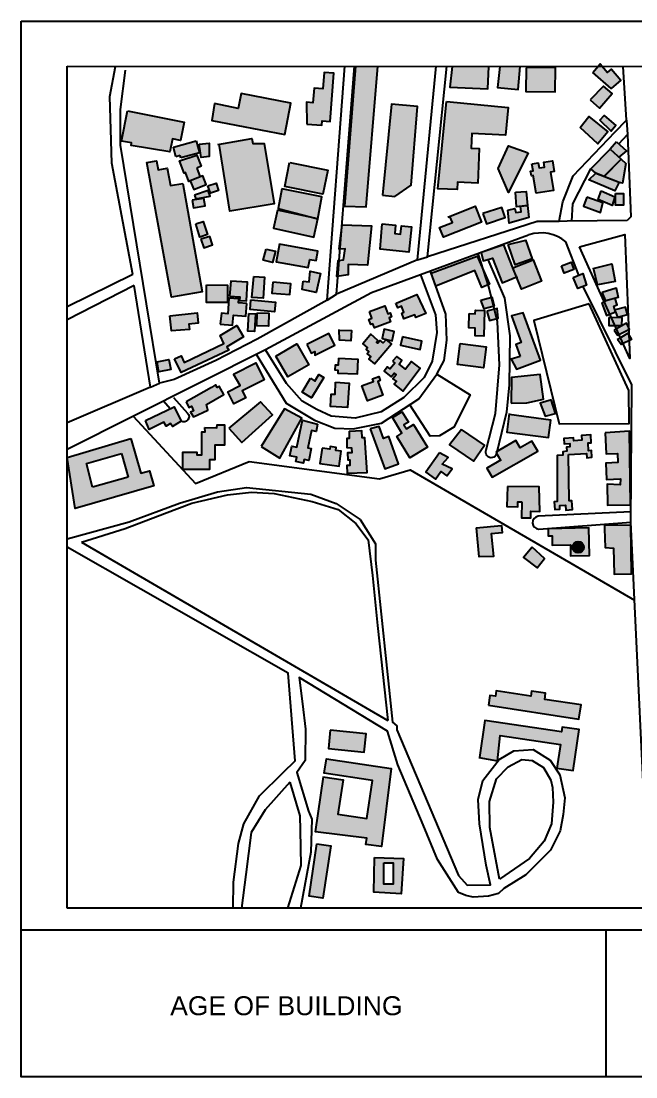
# Model space of a CAD drawing. Header units: millimetres. Extents: x -75360 to 914439, y -5036 to 71141.
# Drawn here: x 349918 to 369395, y -4329 to 29103 of the extents above; entities that cross this region are included whole.
import ezdxf

# ---------------------------------------------------------------- set-up
doc = ezdxf.new("R2010")
doc.units = ezdxf.units.MM
doc.styles.get("Standard").update_dxf_attribs({"font": 'arial.ttf'})

msp = doc.modelspace()

# ---------------------------------------------------------------- hatches: boundary and pattern name
at = {"true_color": 0x939598}
h = msp.add_hatch(color=252, dxfattribs=at)
h.dxf.hatch_style = 1
h.paths.add_polyline_path([(359631, 24385), (358425, 24629), (358271, 23871), (359477, 23626)])
h.paths.add_polyline_path([(359444, 23539), (358176, 23795), (358059, 23166), (359323, 22843)])
h.paths.add_polyline_path([(359323, 22843), (358042, 23114), (357916, 22546), (359194, 22262)])
h.paths.add_polyline_path([(358463, 26509), (356889, 26813), (356796, 26332), (356044, 26489), (355959, 25956), (358270, 25509)])
h.paths.add_polyline_path([(355084, 25901), (353284, 26257), (353096, 25305), (353417, 25253), (353402, 25161), (354633, 24961), (354715, 25377), (354970, 25326)])
h.paths.add_polyline_path([(357622, 25231), (357255, 25225), (357225, 25390), (356189, 25203), (356535, 23090), (357935, 23319)])
h.paths.add_polyline_path([(355468, 25312), (354746, 25111), (354816, 24808), (354958, 24848), (354980, 24769), (355574, 24935)])
h.paths.add_polyline_path([(355487, 24859), (354937, 24675), (355079, 24293), (355123, 24307), (355228, 24029), (355278, 24048), (355589, 24165), (355483, 24444), (355620, 24509)])
h.paths.add_polyline_path([(355871, 25235), (355562, 25209), (355622, 24779), (355871, 24815)])
h.paths.add_polyline_path([(355677, 24199), (355278, 24048), (355389, 23770), (355785, 23927)])
h.paths.add_polyline_path([(356095, 23975), (355831, 23889), (355914, 23654), (356172, 23738)])
h.paths.add_polyline_path([(355845, 23741), (355406, 23589), (355456, 23475), (355906, 23564)])
h.paths.add_polyline_path([(355705, 23490), (355341, 23428), (355381, 23194), (355744, 23256)])
h.paths.add_polyline_path([(355683, 22760), (355450, 22685), (355585, 22266), (355819, 22342)])
h.paths.add_polyline_path([(355894, 22284), (355614, 22201), (355711, 21924), (355986, 22021)])
h.paths.add_polyline_path([(359825, 27453), (359518, 27475), (359480, 26957), (359197, 26978), (359163, 26518), (358958, 26533), (358965, 25838), (359442, 25803), (359452, 25942), (359712, 25923)])
h.paths.add_polyline_path([(359316, 21822), (358101, 22044), (357998, 21485), (359017, 21298), (359065, 21559), (359261, 21523)])
h.paths.add_polyline_path([(357979, 21818), (357685, 21880), (357585, 21533), (357885, 21456)])
h.paths.add_polyline_path([(358461, 20780), (357889, 20841), (357862, 20485), (358436, 20442)])
h.paths.add_polyline_path([(359403, 21107), (359078, 21180), (359039, 20843), (358853, 20865), (358822, 20605), (359268, 20505)])
h.paths.add_polyline_path([(357625, 20996), (357292, 21015), (357230, 20352), (357588, 20332)])
h.paths.add_polyline_path([(357092, 20836), (356558, 20869), (356524, 20395), (356847, 20376), (356840, 20261), (357056, 20247)])
h.paths.add_polyline_path([(357067, 20163), (356807, 20180), (356816, 20308), (356502, 20329), (356469, 19836), (356269, 19850), (356222, 19505), (356617, 19474), (356642, 19789), (357040, 19758)])
h.paths.add_polyline_path([(357974, 20208), (357197, 20282), (357178, 19971), (357945, 19898)])
h.paths.add_polyline_path([(357346, 19829), (357128, 19841), (357101, 19288), (357316, 19276)])
h.paths.add_polyline_path([(357768, 19859), (357401, 19867), (357391, 19449), (357759, 19441)])
h.paths.add_polyline_path([(356455, 20745), (355793, 20748), (355791, 20194), (356452, 20191)])
h.paths.add_polyline_path([(355498, 19866), (354628, 19774), (354678, 19294), (355248, 19339), (355230, 19505), (355532, 19537)])
h.paths.add_polyline_path([(356500, 18678), (356437, 18792), (356966, 19108), (356753, 19465), (356221, 19147), (356342, 18899), (355085, 18288), (354994, 18503), (354779, 18413), (354986, 17981)])
h.paths.add_polyline_path([(354599, 18390), (354228, 18314), (354284, 17992), (354665, 18071)])
h.paths.add_polyline_path([(364505, 22739), (364305, 23239), (363504, 22918), (363580, 22728), (363174, 22566), (363298, 22257)])
h.paths.add_polyline_path([(365255, 22883), (365149, 23199), (364550, 23006), (364657, 22684)])
h.paths.add_polyline_path([(365978, 24932), (365363, 25156), (365032, 24435), (365359, 23679)])
h.paths.add_polyline_path([(366694, 24318), (366809, 24337), (366755, 24676), (366479, 24632), (366503, 24480), (366327, 24452), (366301, 24613), (366103, 24581), (366137, 24364), (366060, 24352), (366084, 24202), (366144, 24211), (366233, 23654), (366786, 23742)])
h.paths.add_polyline_path([(366001, 22883), (365962, 23261), (365738, 23238), (365756, 23065), (365587, 23047), (365559, 23167), (365333, 23114), (365380, 22701)])
h.paths.add_polyline_path([(365919, 23710), (365576, 23687), (365609, 23227), (365962, 23261)])
h.paths.add_polyline_path([(364736, 27671), (363579, 27671), (363503, 27010), (364707, 26961)])
h.paths.add_polyline_path([(365733, 27671), (365080, 27671), (365015, 27004), (365662, 26941)])
h = msp.add_hatch(color=252, dxfattribs=at)
h.dxf.hatch_style = 1
h.paths.add_polyline_path([(356339, 17281), (356189, 17539), (356128, 17504), (356081, 17584), (355945, 17505), (355149, 17044), (355231, 16870), (355314, 16909), (355383, 16764), (355283, 16717), (355383, 16577), (355834, 16784), (355788, 16962)])
h.paths.add_polyline_path([(357352, 18277), (356648, 17924), (356859, 17563), (356462, 17364), (356654, 16981), (357033, 17172), (356920, 17397), (357618, 17748)])
h.paths.add_polyline_path([(357883, 16633), (357505, 17052), (356501, 16213), (356911, 15758)])
h.paths.add_polyline_path([(354768, 16890), (353863, 16456), (353980, 16167), (354437, 16401), (354511, 16274), (354654, 16358), (354709, 16265), (354989, 16430)])
h.paths.add_polyline_path([(360062, 15481), (359885, 15507), (359898, 15601), (359707, 15629), (359695, 15544), (359451, 15585), (359381, 15096), (359993, 15007)])
h.paths.add_polyline_path([(364367, 21660), (362913, 21117), (363057, 20711), (364291, 21202), (364515, 20666), (364711, 20753), (364562, 21217)])
h.paths.add_polyline_path([(364599, 19938), (364308, 19947), (364305, 19838), (364114, 19844), (364100, 19388), (364307, 19381), (364299, 19132), (364573, 19123)])
h.paths.add_polyline_path([(364815, 20354), (364484, 20270), (364583, 19992), (364885, 20069)])
h.paths.add_polyline_path([(364907, 19980), (364677, 19923), (364758, 19626), (364979, 19686)])
h.paths.add_polyline_path([(365001, 20003), (364907, 19980), (364979, 19686), (365036, 19701)])
h.paths.add_polyline_path([(365215, 22023), (364490, 21776), (364560, 21515), (364853, 21598), (365161, 20820), (365615, 21001), (365496, 21294)])
h.paths.add_polyline_path([(365906, 22167), (365347, 22026), (365572, 21385), (366107, 21574)])
h.paths.add_polyline_path([(366138, 21542), (365496, 21294), (365770, 20620), (366400, 20863)])
h.paths.add_polyline_path([(367344, 21470), (367040, 21357), (367126, 21125), (367430, 21238)])
h.paths.add_polyline_path([(367713, 21114), (367403, 20979), (367559, 20631), (367830, 20746)])
h.paths.add_polyline_path([(368634, 21421), (368054, 21276), (368183, 20757), (368735, 20856)])
h.paths.add_polyline_path([(368768, 20660), (368329, 20523), (368446, 20241), (368832, 20348)])
h.paths.add_polyline_path([(368740, 20323), (368446, 20241), (368394, 20213), (368571, 19822), (368752, 19893), (368700, 20080), (368796, 20123)])
h.paths.add_polyline_path([(368394, 20213), (368316, 20172), (368468, 19782), (368571, 19822)])
h.paths.add_polyline_path([(369061, 20047), (368735, 19956), (368752, 19893), (368808, 19733), (369133, 19810)])
h.paths.add_polyline_path([(368955, 19705), (368619, 19716), (368733, 19466), (368954, 19465)])
h.paths.add_polyline_path([(368619, 19716), (368541, 19718), (368532, 19466), (368733, 19466)])
h.paths.add_polyline_path([(369168, 19391), (369092, 19538), (368780, 19361), (368861, 19183), (369170, 19341)])
h.paths.add_polyline_path([(368780, 19361), (368708, 19321), (368808, 19155), (368861, 19183)])
h.paths.add_polyline_path([(369177, 19153), (369184, 18990), (369254, 19025)])
h.paths.add_polyline_path([(369177, 19153), (369137, 19219), (368907, 19081), (368992, 18893), (369184, 18990)])
h.paths.add_polyline_path([(367905, 26078), (367624, 25730), (368192, 25215), (368501, 25597)])
h.paths.add_polyline_path([(368393, 26112), (368252, 25968), (368606, 25620), (368757, 25793)])
h.paths.add_polyline_path([(368639, 26810), (368367, 27047), (367943, 26606), (368238, 26349)])
h.paths.add_polyline_path([(368922, 27235), (368621, 27582), (368498, 27476), (368330, 27670), (368192, 27670), (368028, 27476), (368611, 26965)])
h.paths.add_polyline_path([(368344, 23347), (367845, 23533), (367737, 23238), (368272, 23041)])
h.paths.add_polyline_path([(368723, 23541), (368295, 23724), (368204, 23459), (368640, 23265)])
h.paths.add_polyline_path([(369002, 23639), (368750, 23639), (368750, 23278), (369002, 23278)])
h.paths.add_polyline_path([(368864, 23993), (368382, 24181), (368388, 24187), (368130, 24287), (367907, 24078), (368732, 23726)])
h.paths.add_polyline_path([(369081, 24592), (368929, 24729), (368388, 24187), (368868, 24000), (368864, 23993), (368969, 23974)])
h.paths.add_polyline_path([(368929, 24729), (368576, 25051), (367971, 24430), (368130, 24287), (368388, 24187)])
h.paths.add_polyline_path([(368784, 25278), (368576, 25051), (368854, 24797), (369095, 24997)])
h.paths.add_polyline_path([(372328, 24350), (372323, 24548), (371594, 24378), (371612, 24026), (372257, 24170), (372308, 23833), (372586, 24010)])
h.paths.add_polyline_path([(372072, 25746), (371689, 25435), (371964, 25097), (372346, 25407)])
h.paths.add_polyline_path([(373082, 25218), (372831, 25476), (372366, 25098), (372622, 24812)])
h.paths.add_polyline_path([(373233, 26192), (372773, 25849), (373280, 25177), (373570, 25395), (373736, 25516)])
h.paths.add_polyline_path([(373069, 26588), (372676, 26328), (372878, 26024), (373270, 26284)])
h.paths.add_polyline_path([(373743, 25139), (373570, 25395), (373280, 25177), (372991, 24959), (373203, 24699)])
h.paths.add_polyline_path([(373088, 24454), (372841, 24786), (372345, 24465), (372538, 24107)])
h.paths.add_polyline_path([(372308, 23833), (371631, 23672), (371648, 23327), (372001, 23358), (372347, 23387)])
h.paths.add_polyline_path([(372257, 24170), (371612, 24026), (371631, 23672), (372308, 23833)])
h.paths.add_polyline_path([(371631, 23672), (371555, 23654), (371539, 23317), (371648, 23327)])
h.paths.add_polyline_path([(372399, 23391), (372001, 23356), (372035, 22969), (372416, 23009)])
h.paths.add_polyline_path([(373051, 23761), (372443, 23705), (372479, 23303), (372655, 23328), (372694, 23050), (372932, 23083), (372894, 23353), (373073, 23378)])
h.paths.add_polyline_path([(373531, 23603), (373097, 23475), (373122, 23361), (372979, 23330), (373044, 23028), (373627, 23196)])
h.paths.add_polyline_path([(373119, 24283), (372813, 24281), (372810, 23999), (373116, 23996)])
h.paths.add_polyline_path([(373454, 24282), (373119, 24283), (373117, 24090), (373457, 24099)])
h.paths.add_polyline_path([(373477, 24019), (373149, 23999), (373155, 23755), (373483, 23763)])
h.paths.add_polyline_path([(374044, 24557), (373736, 24575), (373725, 24467), (373648, 24475), (373565, 23650), (373949, 23612)])
h.paths.add_polyline_path([(375417, 23813), (374140, 24173), (374012, 23744), (375283, 23381)])
h.paths.add_polyline_path([(374037, 23140), (373695, 23198), (373632, 22897), (373981, 22814)])
h.paths.add_polyline_path([(375126, 24865), (374845, 24953), (374747, 24659), (375034, 24570)])
h.paths.add_polyline_path([(375795, 24502), (375388, 24625), (375348, 24493), (375069, 24577), (375000, 24349), (375686, 24142)])
h.paths.add_polyline_path([(375749, 25513), (374784, 25554), (374767, 25142), (375732, 25103)])
h.paths.add_polyline_path([(374114, 26021), (373902, 26100), (373674, 25958), (373597, 25703), (373736, 25516), (373795, 25479), (373897, 25441)])
h.paths.add_polyline_path([(374718, 22698), (374472, 22790), (374363, 22506), (374607, 22412)])
h.paths.add_polyline_path([(375166, 22755), (374730, 22994), (374610, 22787), (374919, 22639), (374840, 22473), (374900, 22439)])
h.paths.add_polyline_path([(375285, 22689), (375166, 22755), (374900, 22439), (375079, 22335)])
h.paths.add_polyline_path([(375979, 23611), (375556, 23694), (375472, 23268), (375895, 23185)])
h.paths.add_polyline_path([(376098, 26578), (374735, 26740), (374696, 26235), (375012, 26210), (374976, 25745), (375972, 25615)])
h.paths.add_polyline_path([(373468, 27130), (373112, 26885), (373577, 26275), (373917, 26531)])
h.paths.add_polyline_path([(372106, 27141), (371810, 27427), (371769, 27299), (371603, 27377), (371453, 27086), (371464, 26873), (371528, 26841), (371711, 26724), (371884, 26879)])
h.paths.add_polyline_path([(372399, 26978), (372160, 27204), (371884, 26879), (372094, 26656)])
h.paths.add_polyline_path([(371453, 27086), (371369, 26922), (371464, 26873)])
h.paths.add_polyline_path([(374149, 16953), (373741, 16953), (373741, 15887), (374149, 15887)])
h.paths.add_polyline_path([(373900, 17883), (373476, 17888), (373451, 17234), (373892, 17249)])
h.paths.add_polyline_path([(376268, 17918), (375847, 18008), (375866, 17711), (374846, 17895), (374694, 15961), (375639, 15904), (375660, 16246), (375078, 16281), (375125, 17060), (375918, 16810)])
h.paths.add_polyline_path([(374990, 15090), (374616, 15161), (374394, 14207), (374739, 14138)])
h.paths.add_polyline_path([(374739, 14138), (374394, 14207), (374264, 13663), (374636, 13593)])
h.paths.add_polyline_path([(375288, 15094), (375002, 15169), (374990, 15090), (374739, 14138), (374634, 13582), (374910, 13536)])
h.paths.add_polyline_path([(375622, 15007), (375288, 15094), (375056, 14024), (375345, 13948)])
h.paths.add_polyline_path([(375974, 14920), (375683, 15004), (375597, 14649), (375889, 14599)])
h.paths.add_polyline_path([(375939, 14527), (375582, 14599), (375526, 14322), (375867, 14257)])
h.paths.add_polyline_path([(372563, 13664), (372267, 13742), (372131, 13209), (372456, 13126)])
h.paths.add_polyline_path([(373173, 13656), (372919, 13706), (372940, 13814), (372606, 13880), (372563, 13664), (372477, 13231), (373039, 13079)])
h.paths.add_polyline_path([(373919, 13485), (373231, 13653), (373004, 12835), (373672, 12675), (373713, 12738), (373850, 13239), (373859, 13237)])
h.paths.add_polyline_path([(374451, 13144), (373850, 13239), (373708, 12721), (374319, 12553)])
h.paths.add_polyline_path([(375219, 13290), (374896, 13374), (374707, 12649), (375002, 12572)])
h.paths.add_polyline_path([(375517, 13000), (375181, 13067), (375043, 12626), (375385, 12530)])
h.paths.add_polyline_path([(375837, 12840), (375514, 12911), (375426, 12559), (375759, 12486)])
h.paths.add_polyline_path([(375859, 2196), (375496, 2273), (375411, 1887), (375342, 1535), (375651, 1505), (375683, 1830), (375779, 1821)])
h.paths.add_polyline_path([(374112, 2066), (373851, 2119), (373759, 1703), (374019, 1645)])
h.paths.add_polyline_path([(374882, 3505), (374363, 3637), (374317, 3380), (374817, 3252)])
h.paths.add_polyline_path([(376569, 3307), (376243, 3414), (376116, 3026), (376483, 2940)])
h.paths.add_polyline_path([(375909, 3676), (375533, 3775), (375479, 3595), (375851, 3484)])
h.paths.add_polyline_path([(376246, 4019), (375682, 4196), (375626, 3995), (376195, 3836)])
h.paths.add_polyline_path([(376634, 3852), (376359, 3937), (376272, 3659), (376547, 3573)])
h.paths.add_polyline_path([(376034, 4261), (375997, 4112), (376352, 4001), (376380, 4156)])
h.paths.add_polyline_path([(375748, 4760), (375662, 4450), (376142, 4315), (376225, 4610)])
h.paths.add_polyline_path([(374121, 5047), (373923, 5051), (373923, 5050), (373679, 5055), (373657, 4619), (373857, 4626), (373859, 4593), (374094, 4580)])
h.paths.add_polyline_path([(374619, 5034), (374420, 5047), (374360, 4535), (374558, 4512)])
h.paths.add_polyline_path([(375229, 4984), (375233, 5055), (374792, 5095), (374758, 4784), (375161, 4762, -0.120737)])
h.paths.add_polyline_path([(373930, 5376), (373634, 5402), (373603, 5056), (373923, 5050)])
h.paths.add_polyline_path([(373178, 5791), (372751, 5830), (372735, 5513), (373163, 5477)])
h.paths.add_polyline_path([(373506, 6181), (373273, 6201), (373237, 5773), (373470, 5753)])
h.paths.add_polyline_path([(374231, 6474), (373992, 6543), (373892, 6264), (374132, 6191)])
h.paths.add_polyline_path([(375459, 5486), (375223, 5574), (375111, 5295), (375344, 5201)])
h.paths.add_polyline_path([(375736, 5887), (375436, 5974), (375363, 5722), (375687, 5654)])
h.paths.add_polyline_path([(375876, 6552), (375528, 6630), (375474, 6337), (375861, 6265)])
h.paths.add_polyline_path([(376303, 6154), (375969, 6245), (375820, 5838), (376143, 5719)])
h.paths.add_polyline_path([(376283, 6687), (375930, 6723), (375897, 6521), (376247, 6464)])
h.paths.add_polyline_path([(372760, 6817), (372349, 6868), (372339, 6574), (372728, 6559)])
h.paths.add_polyline_path([(372846, 10476), (372552, 10664), (372143, 10082), (372435, 9880)])
h.paths.add_polyline_path([(373487, 10576), (373175, 10741), (372881, 10286), (373204, 10096)])
h.paths.add_polyline_path([(374548, 10938), (374272, 11090), (374035, 10691), (374323, 10532)])
h.paths.add_polyline_path([(374211, 10594), (374085, 10663), (373621, 9893), (373773, 9801)])
h.paths.add_polyline_path([(374576, 10200), (374321, 10381), (374006, 9906), (374246, 9736)])
h.paths.add_polyline_path([(375227, 10868), (374733, 10868), (374733, 10242), (375227, 10242)])
h.paths.add_polyline_path([(374669, 11235), (374602, 11381), (374408, 11448), (374289, 11314), (374352, 11110), (374555, 11101)])
h.paths.add_polyline_path([(376426, 11430), (376029, 11535), (375802, 11535), (375802, 11097), (376381, 11097), (376426, 11158)])
h.paths.add_polyline_path([(373640, 22039), (371853, 22335), (371724, 22008), (373584, 21700)])
h.paths.add_polyline_path([(373740, 21420), (373422, 21432), (373386, 20780), (373717, 20768)])
h.paths.add_polyline_path([(374051, 19798), (373372, 19881), (373349, 19459), (374042, 19393)])
h.paths.add_polyline_path([(374275, 19332), (373568, 19358), (373568, 19123), (374275, 19123)])
h.paths.add_polyline_path([(375386, 19465), (374421, 19602), (374410, 19364), (375350, 19223)])
h.paths.add_polyline_path([(375147, 19107), (374883, 19116), (374865, 18843), (375129, 18825)])
h.paths.add_polyline_path([(375136, 18599), (374854, 18605), (374859, 18278), (375130, 18290)])
h.paths.add_polyline_path([(375882, 18774), (375764, 19028), (375144, 18739), (375286, 18496)])
h.paths.add_polyline_path([(375966, 20491), (375648, 20631), (375543, 20393), (375861, 20253)])
h.paths.add_polyline_path([(375269, 20829), (375097, 20916), (374911, 20545), (375083, 20458)])
h.paths.add_polyline_path([(375022, 21157), (374712, 21293), (374705, 21272), (374538, 20889), (374846, 20755)])
h.paths.add_polyline_path([(374560, 21306), (374344, 21439), (374153, 21128), (374368, 20995)])
h.paths.add_polyline_path([(375359, 20228), (375184, 20302), (375364, 20730), (375539, 20657)])
at = {"true_color": 0xc7c8ca}
h = msp.add_hatch(color=9, dxfattribs=at)
h.dxf.hatch_style = 1
h.paths.add_polyline_path([(359510, 17814), (359352, 17910), (359228, 17706), (359087, 17792), (358825, 17352), (359121, 17173)])
h.paths.add_polyline_path([(360312, 17641), (359878, 17671), (359872, 17285), (359746, 17294), (359719, 16901), (360258, 16863)])
h.paths.add_polyline_path([(361222, 17693), (361297, 17723), (361250, 17849), (361055, 17776), (361086, 17693), (360714, 17554), (360889, 17075), (361380, 17254)])
h.paths.add_polyline_path([(362564, 18115), (362284, 18328), (362098, 18085), (361890, 18243), (361983, 18365), (361824, 18487), (361685, 18331), (361754, 18275), (361605, 18092), (361529, 18154), (361417, 18017), (361641, 17834), (361737, 17951), (361800, 17900), (361699, 17777), (361806, 17689), (361741, 17610), (362012, 17388)])
h.paths.add_polyline_path([(358808, 16526), (358265, 16823), (357520, 15637), (358116, 15262)])
h.paths.add_polyline_path([(359115, 16138), (359261, 16107), (359310, 16336), (358833, 16469), (358652, 15615), (358494, 15648), (358429, 15338), (358648, 15292), (358619, 15155), (358858, 15104), (358883, 15219), (359031, 15188), (359112, 15570), (359000, 15593)])
h.paths.add_polyline_path([(360809, 15910), (360726, 15904), (360710, 16133), (360311, 16107), (360311, 15891), (360235, 15891), (360235, 15601), (360386, 15595), (360394, 15437), (360263, 15430), (360269, 15207), (360332, 15209), (360336, 15032), (360240, 15030), (360246, 14793), (360882, 14808)])
h.paths.add_polyline_path([(373024, 18508), (372152, 18550), (372106, 16797), (372940, 16757)])
h.paths.add_polyline_path([(372433, 16481), (372035, 16444), (372163, 15841), (372439, 15886)])
h.paths.add_polyline_path([(373705, 16584), (372727, 16559), (372733, 15938), (373719, 16004)])
h.paths.add_polyline_path([(361221, 27672), (360513, 27672), (360158, 23245), (360851, 23220)])
h.paths.add_polyline_path([(362479, 26404), (361657, 26471), (361370, 23591), (361756, 23553), (362278, 23913)])
h.paths.add_polyline_path([(364434, 25074), (364177, 25085), (364197, 25539), (365262, 25493), (365347, 26372), (363393, 26562), (363125, 23796), (363734, 23769), (363744, 24003), (364386, 23974)])
h.paths.add_polyline_path([(356366, 16315), (356124, 16324), (356120, 16219), (355743, 16230), (355746, 16100), (355647, 16100), (355647, 15365), (355486, 15365), (355486, 15450), (355040, 15450), (355040, 14909), (355890, 14909), (355890, 15208), (356056, 15208), (356056, 15672), (356362, 15670)])
at = {"true_color": 0x939598}
h = msp.add_hatch(color=252, dxfattribs=at)
h.dxf.hatch_style = 1
h.paths.add_polyline_path([(366832, 26862), (365906, 26878), (365918, 27635), (366845, 27620)])
at = {"true_color": 0xc7c8ca}
h = msp.add_hatch(color=9, dxfattribs=at)
h.dxf.hatch_style = 1
h.paths.add_polyline_path([(373941, 12045), (372737, 12291), (372510, 11212), (373680, 10965)])
h.paths.add_polyline_path([(361018, 22620), (360086, 22655), (360065, 22480), (360018, 21885), (360180, 21891), (360129, 21546), (359990, 21530), (359950, 21021), (360278, 21073), (360284, 21391), (360897, 21380)])
h.paths.add_polyline_path([(362287, 22591), (361967, 22623), (361940, 22359), (361755, 22378), (361781, 22638), (361354, 22682), (361293, 21883), (362206, 21790)])
h.paths.add_polyline_path([(355042, 23966), (354650, 23896), (354550, 24442), (354258, 24389), (354205, 24676), (353902, 24621), (354681, 20357), (355656, 20532)])
at = {"true_color": 0x939598}
h = msp.add_hatch(color=252, dxfattribs=at)
h.dxf.hatch_style = 1
h.paths.add_polyline_path([(363447, 15287), (363175, 15431), (362738, 14824), (363048, 14601), (363219, 14838), (363409, 14701), (363572, 14928), (363261, 15069)])
h.paths.add_polyline_path([(362350, 16326), (362125, 16188), (362048, 16314), (362188, 16399), (361983, 16734), (361679, 16547), (361982, 16053), (361820, 15954), (362236, 15275), (362788, 15613)])
h.paths.add_polyline_path([(361564, 15946), (361402, 15887), (361263, 16267), (360978, 16196), (361442, 14924), (361878, 15083)])
h.paths.add_polyline_path([(363869, 16172), (363485, 15687), (364253, 15165), (364598, 15673)])
h.paths.add_polyline_path([(366696, 16470), (365378, 16642), (365305, 16089), (366624, 15917)])
h.paths.add_polyline_path([(366358, 17916), (365450, 17813), (365440, 17007), (365944, 17020), (366466, 17131)])
h.paths.add_polyline_path([(365827, 19861), (365458, 19774), (365756, 18922), (365593, 18867), (365724, 18484), (365446, 18399), (365607, 18082), (366375, 18363)])
h.paths.add_polyline_path([(366712, 17112), (366361, 17006), (366520, 16590), (366844, 16678)])
h.paths.add_polyline_path([(364649, 18790), (363824, 18896), (363738, 18230), (364563, 18124)])
h.paths.add_polyline_path([(358650, 18886), (357983, 18498), (358367, 17836), (359035, 18224)])
h.paths.add_polyline_path([(359854, 18837), (359668, 19209), (358972, 18861), (359109, 18589), (359220, 18644), (359221, 18520)])
h.paths.add_polyline_path([(360596, 18390), (359976, 18416), (359967, 18206), (359863, 18210), (359856, 18059), (359954, 18055), (359950, 17958), (360577, 17932)])
h.paths.add_polyline_path([(360381, 19305), (359997, 19321), (360004, 18997), (360368, 18983)])
h.paths.add_polyline_path([(361651, 18884), (361485, 19025), (361389, 18913), (361296, 18992), (361218, 18900), (361173, 18935), (361221, 18989), (360997, 19189), (360962, 19144), (360742, 18886), (360893, 18756), (360849, 18705), (360939, 18629), (360886, 18567), (360998, 18471), (360936, 18399), (361111, 18250)])
h.paths.add_polyline_path([(361741, 19276), (361423, 19350), (361355, 19056), (361672, 18982)])
h.paths.add_polyline_path([(361535, 19835), (361444, 20085), (360959, 19908), (361034, 19693), (360937, 19658), (360996, 19495), (361064, 19519), (361110, 19393), (361623, 19580), (361575, 19711), (361656, 19741), (361611, 19863)])
h.paths.add_polyline_path([(362616, 18967), (361999, 19108), (361940, 18841), (362560, 18705)])
h.paths.add_polyline_path([(362454, 20442), (361792, 20167), (361850, 20028), (361971, 20076), (362048, 19883), (361976, 19854), (362048, 19675), (362391, 19800), (362420, 19722), (362742, 19840)])
at = {"true_color": 0x636466}
h = msp.add_hatch(color=251, dxfattribs=at)
h.dxf.hatch_style = 1
h.paths.add_polyline_path([(364814, 12865), (365163, 12898), (365140, 13136), (364342, 13061), (364429, 12142), (364881, 12151)])
h.paths.add_polyline_path([(366496, 12086), (366113, 12440), (365829, 12123), (366264, 11786)])
h.paths.add_polyline_path([(367257, 15375), (367832, 15414), (367841, 15279), (368000, 15290), (367985, 15506), (367894, 15499), (367878, 15745), (367980, 15751), (367963, 16000), (367674, 15981), (367684, 15831), (367427, 15814), (367421, 15911), (367111, 15891), (367126, 15715), (367297, 15729), (367305, 15624), (367193, 15615), (367205, 15480), (367079, 15469), (367082, 15353), (366899, 15344), (366902, 13887), (366805, 13880), (366822, 13638), (366990, 13650), (366982, 13763), (367168, 13777), (367179, 13621), (367384, 13635), (367364, 13913), (367285, 13907)])
h.paths.add_polyline_path([(369188, 16115), (368424, 16066), (368448, 15399), (368815, 15412), (368825, 15123), (368442, 15109), (368466, 14590), (368903, 14610), (368894, 14422), (368485, 14437), (368496, 13775), (369227, 13787)])
at = {"true_color": 0x000000}
h = msp.add_hatch(color=18, dxfattribs=at)
h.dxf.hatch_style = 1
h.paths.add_polyline_path([(380746, 7409), (378927, 7409), (378927, 6803), (380746, 6803)])
h.paths.add_polyline_path([(367602, 6668), (367058, 6749), (367037, 6602), (364613, 6960), (364439, 5782), (365005, 5679), (365093, 6483), (367003, 6201), (366892, 5451), (367411, 5374)])
h.paths.add_polyline_path([(366535, 7818), (366091, 7886), (366066, 7726), (364969, 7894), (364943, 7722), (364769, 7748), (364722, 7441), (367590, 7002), (367659, 7448), (366505, 7624)])
h.paths.add_polyline_path([(360848, 6532), (359711, 6652), (359661, 6069), (360788, 5953)])
h.paths.add_polyline_path([(360117, 5078), (359501, 5169), (359243, 3432), (360866, 3231), (360841, 3025), (361333, 2963), (361640, 5438), (359588, 5743), (359521, 5287), (361054, 5059), (360875, 3856), (359956, 3992)])
h.paths.add_polyline_path([(359727, 2988), (359288, 3054), (359040, 1391), (359482, 1326)])
h.paths.add_polyline_path([(362029, 2587), (361112, 2617), (361090, 1524), (361957, 1468)])
h.paths.add_polyline_path([(361705, 2446), (361705, 1775), (361407, 1775), (361407, 2446)], flags=16)
h.paths.add_polyline_path([(354125, 14385), (353988, 14866), (353708, 14786), (353394, 15881), (351375, 15284), (351633, 13672)])
h.paths.add_polyline_path([(352175, 14346), (351985, 15099), (353094, 15412), (353305, 14664)], flags=16)
at = {"true_color": 0xc7c8ca}
h = msp.add_hatch(color=9, dxfattribs=at)
h.dxf.hatch_style = 1
h.paths.add_polyline_path([(366284, 15489), (366101, 15806), (365724, 15589), (365592, 15818), (364996, 15473), (364981, 15412), (365104, 15197), (364673, 14948), (364841, 14657)])
at = {"true_color": 0x939598}
h = msp.add_hatch(color=252, dxfattribs=at)
h.dxf.hatch_style = 1
h.paths.add_polyline_path([(367906, 13053), (366612, 13022), (366616, 12807), (366741, 12809), (366747, 12505), (367320, 12515), (367326, 12172), (367921, 12183)])
h.paths.add_polyline_path([(366330, 14360), (365323, 14362), (365311, 13732), (365656, 13726), (365659, 13884), (365778, 13881), (365769, 13376), (366063, 13371), (366067, 13583), (366351, 13577)])
at = {"true_color": 0xc7c8ca}
h = msp.add_hatch(color=9, dxfattribs=at)
h.dxf.hatch_style = 1
h.paths.add_polyline_path([(369230, 13141), (368395, 13129), (368399, 13024), (368420, 12435), (368690, 12416), (368702, 11589), (369252, 11597)])
h.paths.add_polyline_path([(369073, 12443, -1), (368711, 12443, -1)], flags=16)
h = msp.add_hatch(color=9, dxfattribs=at)
h.dxf.hatch_style = 1
h.paths.add_polyline_path([(369230, 13141), (368395, 13129), (368399, 13024), (368420, 12435), (368690, 12416), (368702, 11589), (369252, 11597)])
at = {"true_color": 0xfe1916}
h = msp.add_hatch(color=1, dxfattribs=at)
h.dxf.hatch_style = 1
h.paths.add_polyline_path([(367749, 12443, 1), (367387, 12443, 1)])

# ---------------------------------------------------------------- linework, layer by layer
for p, q in [((351375, 27675), (376640, 27667)), ((351375, 1012), (351375, 27675)), ((369094, 25962), (369132, 25514)), ((354746, 25111), (355468, 25312)), ((354816, 24808), (354746, 25111)), ((355468, 25312), (355574, 24935)), ((354958, 24848), (354816, 24808)), ((354980, 24769), (354958, 24848)), ((355574, 24935), (354980, 24769)), ((365347, 22026), (365906, 22167)), ((362478, 21539), (362792, 21640)), ((353456, 21075), (351375, 20054)), ((353502, 20731), (351375, 19641)), ((359612, 20262), (359905, 20452)), ((368316, 20172), (368446, 20241)), ((354016, 17513), (351375, 16383)), ((354016, 17513), (354300, 17642)), ((351985, 15099), (353094, 15412)), ((353094, 15412), (353305, 14664)), ((352175, 14346), (351985, 15099)), ((353305, 14664), (352175, 14346)), ((376640, 1012), (351375, 1012)), ((349918, 326), (386959, 326)), ((368438, 326), (368438, -4329))]:
    msp.add_line(p, q)
for points in [[(349918, 29103), (386959, 29103), (386959, -4329), (349918, -4329)], [(368750, 23639), (369002, 23639), (369002, 23278), (368750, 23278)], [(361407, 2446), (361705, 2446), (361705, 1775), (361407, 1775)]]:
    msp.add_lwpolyline(points, close=True)
for points in [[(368028, 27476), (368260, 27751), (368498, 27476), (368621, 27582), (368922, 27235), (368611, 26965), (368028, 27476)], [(353456, 21075), (352792, 24604), (352759, 25669), (352726, 26716), (352909, 27667)], [(353065, 25178), (353063, 26017), (353062, 26305), (353220, 27554)], [(358965, 25838), (359442, 25803), (359452, 25942), (359712, 25923), (359825, 27453), (359518, 27475), (359480, 26957), (359197, 26978), (359163, 26518), (358958, 26533), (358965, 25838)], [(359612, 20262), (360169, 27673)], [(362478, 21539), (359905, 20452), (360477, 27672)], [(360158, 23245), (360851, 23220), (361221, 27672)], [(360513, 27672), (360158, 23245)], [(362478, 21539), (363064, 27672)], [(369115, 22790), (366266, 22755), (362792, 21640), (363410, 27672)], [(363579, 27671), (363503, 27010), (364707, 26961), (364736, 27671)], [(365080, 27671), (365015, 27004), (365662, 26941), (365733, 27671)], [(365918, 27620), (365906, 26878), (366832, 26862), (366845, 27620), (365918, 27635)], [(367407, 24204), (368743, 25597), (369094, 25962), (368989, 27670)], [(356044, 26489), (355959, 25956), (358270, 25509), (358463, 26509), (356889, 26813), (356796, 26332), (356044, 26489)], [(367943, 26606), (368238, 26349), (368639, 26810), (368367, 27047), (367943, 26606)], [(361370, 23591), (361756, 23553), (362278, 23913), (362479, 26404), (361657, 26471), (361370, 23591)], [(363406, 26561), (365347, 26372), (365262, 25493), (364197, 25539), (364177, 25085), (364434, 25074), (364386, 23974), (363744, 24003), (363734, 23769), (363125, 23796), (363393, 26562)], [(353284, 26257), (355084, 25901), (354970, 25326), (354715, 25377), (354633, 24961), (353402, 25161), (353417, 25253), (353096, 25305), (353284, 26257)], [(367624, 25730), (367905, 26078), (368501, 25597), (368192, 25215), (367624, 25730)], [(368252, 25968), (368393, 26112), (368757, 25793), (368606, 25620), (368252, 25968)], [(368852, 25217), (369132, 25514), (369238, 22908), (369115, 22790)], [(359612, 20262), (357401, 19028), (356087, 18360), (354766, 17752), (354300, 17642), (353065, 25178)], [(355562, 25209), (355871, 25235), (355871, 24815), (355622, 24779), (355562, 25209)], [(356147, 25196), (357225, 25390), (357255, 25225), (357622, 25231), (357935, 23319), (356535, 23090), (356189, 25203)], [(365978, 24932), (365359, 23679), (365032, 24435), (365363, 25156), (365978, 24932)], [(368784, 25278), (368576, 25051)], [(368784, 25278), (369095, 24997), (368853, 24797)], [(355278, 24048), (355228, 24029), (355123, 24307), (355079, 24293), (354937, 24675), (355487, 24859), (355620, 24509), (355483, 24444)], [(368576, 25051), (368929, 24729), (368388, 24187), (368130, 24287), (367971, 24430), (368576, 25051)], [(355042, 23966), (355656, 20532), (354681, 20357), (353902, 24621), (354205, 24676), (354258, 24389), (354550, 24442), (354650, 23896), (355042, 23966)], [(355483, 24444), (355589, 24165)], [(358432, 24628), (359631, 24385), (359477, 23626), (358271, 23871), (358425, 24629)], [(366111, 24583), (366301, 24613), (366327, 24452), (366503, 24480), (366479, 24632), (366755, 24676), (366809, 24337), (366694, 24318), (366786, 23742), (366233, 23654), (366144, 24211), (366084, 24202), (366060, 24352), (366137, 24364), (366103, 24581)], [(367361, 22769), (367401, 23322), (367971, 24430)], [(368929, 24729), (369081, 24592), (368969, 23974), (368864, 23993), (368382, 24181), (368929, 24729)], [(355278, 24048), (355389, 23770), (355785, 23927), (355677, 24199), (355278, 24048)], [(366266, 22755), (366961, 22764), (367079, 23384), (367407, 24204)], [(368130, 24287), (368868, 24000), (368732, 23726), (367907, 24078), (368130, 24287)], [(355406, 23589), (355456, 23475), (355906, 23564), (355845, 23741), (355406, 23589)], [(355831, 23889), (356095, 23975), (356172, 23738), (355914, 23654), (355831, 23889)], [(358176, 23795), (358059, 23166), (359323, 22843), (359444, 23539), (358176, 23795)], [(355341, 23428), (355381, 23194), (355744, 23256), (355705, 23490), (355341, 23428)], [(365576, 23687), (365919, 23710), (365962, 23261), (365609, 23227), (365576, 23687)], [(367845, 23533), (367737, 23238), (368272, 23041), (368344, 23347), (367845, 23533)], [(368295, 23724), (368723, 23541), (368640, 23265), (368204, 23459), (368295, 23724)], [(358042, 23114), (357916, 22546), (359194, 22262), (359323, 22843), (358042, 23114)], [(363435, 22891), (364305, 23239), (364505, 22739), (363298, 22257), (363174, 22566), (363580, 22728), (363504, 22918)], [(364550, 23006), (364657, 22684), (365255, 22883), (365149, 23199), (364550, 23006)], [(365333, 23114), (365559, 23167), (365587, 23047), (365756, 23065), (365738, 23238), (365962, 23261), (366001, 22883), (365380, 22701), (365333, 23114)], [(355450, 22685), (355683, 22760), (355819, 22342), (355585, 22266), (355450, 22685)], [(360086, 22655), (361018, 22620), (360897, 21380), (360284, 21391), (360278, 21073), (359916, 21015), (359966, 21527), (360129, 21546), (360180, 21891), (359993, 21884), (360086, 22655)], [(361354, 22682), (361781, 22638), (361755, 22378), (361940, 22359), (361967, 22623), (362287, 22591), (362206, 21790), (361293, 21883), (361354, 22682)], [(365996, 22330), (361021, 20499), (357657, 18698), (351375, 15538)], [(355614, 22201), (355711, 21924), (355986, 22021), (355894, 22284), (355614, 22201)], [(365902, 22180), (366107, 21574), (365572, 21385), (365347, 22026)], [(367606, 21952), (369049, 22348), (369207, 18420), (367606, 21952)], [(357685, 21880), (357979, 21818), (357885, 21456), (357585, 21533), (357685, 21880)], [(358101, 22046), (357998, 21485), (359017, 21298), (359065, 21559), (359261, 21523), (359316, 21822), (358101, 22044)], [(365496, 21294), (366138, 21542), (366400, 20863), (365770, 20620), (365496, 21294), (365215, 22023), (364490, 21776), (364560, 21515), (364853, 21598), (365161, 20820), (365641, 21012)], [(362913, 21117), (364367, 21660), (364758, 20774), (364515, 20666), (364291, 21202), (363057, 20711), (362913, 21117)], [(367040, 21357), (367344, 21470), (367430, 21238), (367126, 21125), (367040, 21357)], [(368046, 21274), (368634, 21421), (368735, 20856), (368183, 20757), (368054, 21276)], [(357366, 18552), (357999, 17520), (358313, 17009), (359210, 16466), (359861, 16209), (360434, 16189), (361334, 16369), (362521, 17142), (363085, 17919), (363318, 18351), (363406, 18999), (363372, 19825), (362889, 21187)], [(362576, 21072), (363042, 19806), (363090, 19240), (362944, 18332), (362687, 17819), (362048, 17180), (361325, 16734), (360506, 16531), (359736, 16589), (359285, 16802), (358825, 17073), (358323, 17631), (357657, 18698)], [(358857, 20864), (359039, 20843), (359078, 21180), (359403, 21107), (359268, 20505), (358822, 20605), (358853, 20865)], [(367403, 20979), (367713, 21114), (367830, 20746), (367559, 20631), (367403, 20979)], [(354016, 17513), (353502, 20731)], [(355797, 20748), (356455, 20745), (356452, 20191), (355791, 20194), (355793, 20748)], [(356524, 20395), (356847, 20376), (356840, 20261), (357056, 20247), (357092, 20836), (356558, 20869), (356524, 20395)], [(357292, 21015), (357625, 20996), (357588, 20332), (357230, 20352), (357292, 21015)], [(357889, 20841), (357862, 20485), (358436, 20442), (358461, 20780), (357889, 20841)], [(361796, 20169), (362454, 20442), (362742, 19840), (362420, 19722), (362391, 19800), (362048, 19675), (361976, 19854), (362048, 19883), (361971, 20076), (361850, 20028), (361792, 20167)], [(369231, 13236), (369270, 17586), (367727, 20702)], [(368329, 20523), (368768, 20660), (368832, 20348), (368446, 20241), (368329, 20523)], [(357067, 20163), (356807, 20180), (356816, 20308), (356502, 20329), (356469, 19836), (356269, 19850), (356222, 19505)], [(356222, 19505), (356617, 19474), (356642, 19789), (357040, 19758), (357067, 20163)], [(357197, 20282), (357974, 20208), (357945, 19898), (357178, 19971), (357197, 20282)], [(360959, 19908), (361444, 20085), (361535, 19835), (361611, 19863), (361656, 19741), (361575, 19711), (361623, 19580), (361110, 19393), (361064, 19519), (360996, 19495), (360937, 19658), (361034, 19693), (360959, 19908)], [(364484, 20270), (364835, 20359), (364907, 20074), (364583, 19992), (364484, 20270)], [(367915, 20152), (366165, 19623), (366959, 16350), (369177, 16360), (369172, 17408), (367915, 20152)], [(368316, 20172), (368468, 19782), (368752, 19893), (368700, 20080), (368796, 20123), (368740, 20323)], [(354634, 19775), (355498, 19866), (355532, 19537), (355230, 19505), (355248, 19339), (354678, 19294), (354628, 19774)], [(357128, 19841), (357346, 19829), (357316, 19276), (357101, 19288), (357128, 19841)], [(357403, 19867), (357768, 19859), (357759, 19441), (357391, 19449), (357401, 19867)], [(364115, 19844), (364305, 19838), (364308, 19947), (364599, 19938), (364573, 19123), (364299, 19132), (364307, 19381), (364100, 19388), (364114, 19844)], [(364677, 19923), (364758, 19626), (365036, 19701), (365001, 20003), (364677, 19923)], [(365724, 18484), (365446, 18399), (365607, 18082), (366375, 18363), (365827, 19861), (365458, 19774), (365756, 18922), (365593, 18867), (365724, 18484)], [(368752, 19893), (368808, 19733), (369133, 19810), (369061, 20047), (368735, 19956)], [(354779, 18413), (354994, 18503), (355085, 18288), (356342, 18899), (356221, 19147), (356753, 19465), (356966, 19108), (356437, 18792), (356500, 18678), (354986, 17981), (354779, 18413)], [(368541, 19718), (368532, 19466), (368954, 19465), (368955, 19705), (368541, 19718)], [(368708, 19321), (368808, 19155), (369188, 19350), (369092, 19538), (368708, 19321)], [(358972, 18861), (359109, 18589), (359220, 18644), (359221, 18520), (359854, 18837), (359668, 19209), (358972, 18861)], [(360000, 19321), (360381, 19305), (360368, 18983), (360004, 18997), (359996, 19340)], [(360962, 19144), (360742, 18886), (360893, 18756), (360849, 18705), (360939, 18629), (360886, 18567), (360998, 18471), (360936, 18399), (361111, 18250), (361651, 18884), (361485, 19025), (361389, 18913), (361296, 18992), (361218, 18900), (361173, 18935), (361221, 18989), (360997, 19189), (360962, 19144)], [(361425, 19361), (361355, 19056), (361672, 18982), (361741, 19276), (361423, 19350)], [(361999, 19108), (361940, 18841), (362560, 18705), (362616, 18967), (361999, 19108)], [(368811, 19022), (369137, 19219), (369254, 19025), (368927, 18860), (368811, 19022)], [(357983, 18498), (358650, 18886), (359035, 18224), (358367, 17836), (357983, 18498)], [(363825, 18896), (364649, 18790), (364563, 18124), (363738, 18230), (363824, 18896)], [(354228, 18314), (354599, 18390), (354665, 18071), (354284, 17992), (354228, 18314)], [(359976, 18426), (359967, 18206), (359863, 18210), (359856, 18059), (359954, 18055), (359950, 17958), (360577, 17932), (360596, 18390), (359976, 18416)], [(361685, 18331), (361754, 18275), (361605, 18092), (361529, 18154), (361417, 18017), (361641, 17834), (361737, 17951), (361800, 17900), (361699, 17777), (361806, 17689), (361741, 17610), (362012, 17388), (362564, 18115), (362284, 18328), (362098, 18085), (361890, 18243), (361983, 18365), (361824, 18487), (361685, 18331)], [(356648, 17924), (357352, 18277), (357618, 17748), (356920, 17397), (357033, 17172), (356654, 16981), (356462, 17364), (356859, 17563), (356648, 17924)], [(359087, 17792), (359228, 17706), (359352, 17910), (359510, 17814), (359121, 17173), (358825, 17352), (359087, 17792)], [(360706, 17551), (361086, 17693), (361055, 17776), (361250, 17849), (361297, 17723), (361222, 17693), (361380, 17254), (360889, 17075), (360714, 17554)], [(363085, 17919), (364144, 17268), (363626, 16249), (363172, 15966), (362881, 15958), (362232, 16954)], [(365440, 17007), (365944, 17020), (366466, 17131), (366358, 17916), (365450, 17813), (365440, 17007)], [(355149, 17044), (355231, 16870), (355314, 16909), (355383, 16764), (355283, 16717), (355383, 16577), (355834, 16784), (355788, 16962), (356339, 17281), (356189, 17539), (356128, 17504), (356081, 17584), (355945, 17505), (355149, 17044)], [(359878, 17671), (360312, 17641), (360258, 16863), (359719, 16901), (359746, 17294), (359872, 17285), (359878, 17671)], [(354640, 16828), (354426, 17073)], [(356501, 16213), (356911, 15758), (357883, 16633), (357505, 17052), (356501, 16213)], [(366716, 17114), (366361, 17006), (366520, 16590), (366844, 16678), (366712, 17112)], [(353863, 16456), (354768, 16890), (354989, 16430), (354709, 16265), (354654, 16358), (354511, 16274), (354437, 16401), (353980, 16167), (353863, 16456)], [(357520, 15637), (358116, 15262), (358808, 16526), (358265, 16823), (357520, 15637)], [(361981, 16736), (362188, 16399), (362048, 16314), (362125, 16188), (362350, 16326), (362788, 15613), (362236, 15275), (361820, 15954), (361982, 16053), (361679, 16547), (361983, 16734)], [(353469, 16591), (355440, 14463), (357138, 15156), (361276, 14610), (362245, 14899), (369349, 10765)], [(359310, 16336), (359261, 16107), (359115, 16138), (359000, 15593), (359112, 15570), (359031, 15188), (358883, 15219), (358858, 15104), (358619, 15155), (358648, 15292), (358429, 15338), (358494, 15648), (358652, 15615), (358833, 16469), (359310, 16336)], [(365382, 16676), (365305, 16089), (366624, 15917), (366696, 16470), (365378, 16642)], [(355743, 16230), (356120, 16219), (356124, 16324), (356366, 16315), (356362, 15670), (356056, 15672), (356056, 15208), (355890, 15208), (355890, 14909), (355040, 14909), (355040, 15450), (355486, 15450), (355486, 15365), (355647, 15365), (355647, 16100), (355746, 16100), (355743, 16230)], [(360311, 16120), (360311, 15891), (360235, 15891), (360235, 15601), (360386, 15595), (360394, 15437), (360263, 15430), (360269, 15207), (360332, 15209), (360336, 15032), (360240, 15030), (360246, 14793), (360882, 14808), (360809, 15910), (360726, 15904), (360710, 16133), (360311, 16107)], [(360978, 16196), (361442, 14924), (361878, 15083), (361564, 15946), (361402, 15887), (361263, 16267), (360978, 16196)], [(363869, 16172), (363485, 15687), (364253, 15165), (364598, 15673), (363869, 16172)], [(368424, 16066), (368448, 15399), (368815, 15412), (368825, 15123), (368442, 15109), (368466, 14590), (368903, 14610), (368894, 14422), (368485, 14437), (368496, 13775), (369227, 13787), (369188, 16115), (368424, 16066)], [(353394, 15881), (353708, 14786), (353988, 14866), (354125, 14385), (351633, 13672), (351375, 15284), (353394, 15881)], [(365125, 15209), (364673, 14948), (364841, 14657), (366284, 15489), (366101, 15806), (365724, 15589), (365592, 15818), (364958, 15452)], [(367257, 15375), (367832, 15414), (367841, 15279), (368000, 15290), (367985, 15506), (367894, 15499), (367878, 15745), (367980, 15751), (367963, 16000), (367674, 15981), (367684, 15831), (367427, 15814), (367421, 15911), (367111, 15891), (367126, 15715), (367297, 15729), (367305, 15624), (367193, 15615), (367205, 15480), (367079, 15469), (367082, 15353), (366899, 15344), (366902, 13887), (366805, 13880), (366822, 13638), (366990, 13650), (366982, 13763), (367168, 13777), (367179, 13621), (367384, 13635), (367364, 13913), (367285, 13907), (367257, 15375)], [(359451, 15585), (359381, 15096), (359993, 15007), (360062, 15481), (359885, 15507), (359898, 15601), (359707, 15629), (359695, 15544), (359451, 15585)], [(363175, 15431), (362738, 14824), (363048, 14601), (363219, 14838), (363409, 14701), (363572, 14928), (363261, 15069), (363447, 15287), (363175, 15431)], [(364958, 15452), (365104, 15197)], [(351375, 12704), (353346, 13246), (354936, 13843), (356135, 14199), (357061, 14339), (359094, 14127), (359904, 13833), (360658, 13324), (361142, 12551), (361142, 12035), (361682, 6905), (361819, 6783), (361826, 6661), (363779, 2045), (364053, 1740), (364793, 1748), (364646, 2380), (364440, 3686), (364394, 4457), (364547, 5060), (365068, 5719), (365524, 6000), (366138, 6033), (366674, 5704), (366985, 5240), (367147, 4508), (367094, 3977), (366998, 3464), (366687, 2851), (365909, 2069), (365207, 1637), (365039, 1474), (364727, 1397), (364242, 1363), (364002, 1411), (363776, 1512), (363113, 2553), (362651, 3650), (361850, 5554), (361522, 6616), (358732, 8313), (358833, 7479), (358929, 6680), (358919, 5694), (358656, 5311), (359026, 4087), (359124, 3836), (359095, 2786), (358765, 1012)], [(351828, 12607), (353212, 13031), (354458, 13509), (355325, 13843), (356456, 14107), (357218, 14185), (357940, 14144), (359144, 13894), (359965, 13633), (360518, 13194), (360916, 12682), (361045, 11546), (361208, 9960), (361532, 6959)], [(365323, 14362), (365311, 13732), (365656, 13726), (365659, 13884), (365778, 13881)], [(365778, 13881), (365769, 13376), (366063, 13371), (366067, 13583), (366351, 13577), (366330, 14360), (365323, 14362)], [(364338, 13060), (365140, 13136), (365163, 12898), (364814, 12865), (364881, 12151), (364429, 12142), (364342, 13061)], [(366612, 13022), (366616, 12807), (366741, 12809), (366747, 12505), (367320, 12515), (367326, 12172), (367921, 12183), (367906, 13053), (366612, 13022)], [(368399, 13024), (368420, 12435), (368690, 12416), (368702, 11589), (369252, 11597), (369230, 13141), (368395, 13129), (368399, 13024)], [(369815, 1012), (369231, 13236)], [(356636, 1012), (356645, 1833), (356800, 3057), (356978, 3684), (357474, 4575), (358219, 5306), (358602, 5682), (358374, 8453), (351375, 12441)], [(351828, 12607), (361532, 6959)], [(366113, 12440), (365829, 12123), (366264, 11786), (366496, 12086), (366113, 12440)], [(364722, 7441), (367590, 7002), (367659, 7448), (366505, 7624), (366535, 7818), (366091, 7886), (366066, 7726), (364969, 7894), (364943, 7722), (364769, 7748), (364722, 7441)], [(364422, 5785), (365005, 5679), (365093, 6483), (367003, 6201), (366892, 5451), (367411, 5374), (367602, 6668), (367058, 6749), (367037, 6602), (364613, 6960), (364439, 5782)], [(359711, 6652), (359661, 6069), (360788, 5953), (360848, 6532), (359711, 6652)], [(359480, 5172), (360117, 5078), (359956, 3992), (360875, 3856), (361054, 5059), (359521, 5287), (359588, 5743), (361640, 5438), (361333, 2963), (360841, 3025), (360866, 3231), (359243, 3432), (359501, 5169)], [(365072, 1937), (364768, 3565), (364758, 4386), (364981, 5104), (365343, 5492), (365780, 5726), (366110, 5694), (366464, 5465), (366701, 5070), (366749, 4834), (366778, 4372), (366718, 3685), (366488, 3139), (366028, 2591), (365072, 1937)], [(358428, 5001), (357653, 4126), (357211, 3413), (357040, 2081), (356903, 1012)], [(358428, 5001), (358753, 3940), (358761, 3483), (358780, 2369), (358356, 1012)], [(359290, 3053), (359727, 2988), (359482, 1326), (359040, 1391), (359288, 3054)], [(361112, 2617), (362029, 2587), (361957, 1468), (361090, 1524), (361112, 2617)]]:
    msp.add_lwpolyline(points)
for points in [[(367583, 21058), (367180, 22113, 0.257785), (366004, 22333, 1.046902)], [(364707, 21557), (365235, 20329), (365399, 19136), (365380, 17590), (365293, 16724), (364981, 15412, -1.121354), (364656, 15529), (364945, 16675), (365071, 18217), (365005, 19580), (364733, 20685), (364394, 21740)], [(354742, 17185), (355193, 16692, -0.844105), (354989, 16430)], [(369235, 13568), (366294, 13425, 0.910234), (366321, 13019), (369231, 13236)]]:
    msp.add_lwpolyline(points, format="xyb")
msp.add_circle((367568, 12443), 181)

# ---------------------------------------------------------------- texts
at = {"insert": (354642, -1776), "char_height": 600, "attachment_point": 1}
msp.add_mtext('AGE OF BUILDING', dxfattribs=at)

doc.saveas('drawing.dxf')
